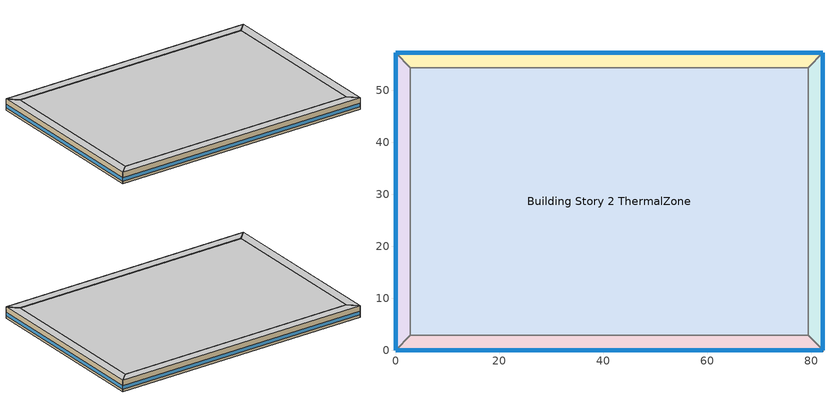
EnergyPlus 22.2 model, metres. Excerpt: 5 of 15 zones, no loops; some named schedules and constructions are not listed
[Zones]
Building Story 2 ThermalZone
 floor adiabatic (Typical Interior Floor): 79.4,2.83 2.83,2.83 2.83,54.37 79.4,54.37 z3.6
 wall adiabatic (Typical Interior Wall): 2.83,2.83 79.4,2.83 79.4,54.37 2.83,54.37 2.83,2.83 z3.6:7.2
 ceiling adiabatic (Typical Interior Ceiling): 79.4,54.37 2.83,54.37 2.83,2.83 79.4,2.83 z7.2
Building Story 2 ThermalZone 1
 floor adiabatic (Typical Interior Ceiling): 82.23,0 0,0 2.83,2.83 79.4,2.83 z3.6
 wall outside (Typical Insulated Steel Framed Exterior Wall R-20.41): 0,0 82.23,0 z3.6:7.2
 wall adiabatic (Typical Interior Wall): 82.23,0 79.4,2.83 2.83,2.83 0,0 z3.6:7.2
 window (U 0.48 SHGC 0.40 Dbl Ref-D Clr 6mm/13mm): 0.03,0 82.21,0 z4.36:5.44
 ceiling adiabatic (Typical Interior Ceiling): 79.4,2.83 2.83,2.83 0,0 82.23,0 z7.2
Building Story 2 ThermalZone 2
 floor adiabatic (Typical Interior Ceiling): 0,0 0,57.2 2.83,54.37 2.83,2.83 z3.6
 wall outside (Typical Insulated Steel Framed Exterior Wall R-20.41): 0,57.2 0,0 z3.6:7.2
 wall adiabatic (Typical Interior Wall): 0,0 2.83,2.83 2.83,54.37 0,57.2 z3.6:7.2
 window (U 0.48 SHGC 0.40 Dbl Ref-D Clr 6mm/13mm): 0,57.17 0,0.03 z4.36:5.44
 ceiling adiabatic (Typical Interior Ceiling): 2.83,2.83 2.83,54.37 0,57.2 0,0 z7.2
Building Story 2 ThermalZone 3
 floor adiabatic (Typical Interior Ceiling): 0,57.2 82.23,57.2 79.4,54.37 2.83,54.37 z3.6
 wall outside (Typical Insulated Steel Framed Exterior Wall R-20.41): 82.23,57.2 0,57.2 z3.6:7.2
 wall adiabatic (Typical Interior Wall): 0,57.2 2.83,54.37 79.4,54.37 82.23,57.2 z3.6:7.2
 window (U 0.48 SHGC 0.40 Dbl Ref-D Clr 6mm/13mm): 82.2,57.2 0.03,57.2 z4.36:5.44
 ceiling adiabatic (Typical Interior Ceiling): 2.83,54.37 79.4,54.37 82.23,57.2 0,57.2 z7.2
Building Story 2 ThermalZone 4
 floor adiabatic (Typical Interior Ceiling): 82.23,57.2 82.23,0 79.4,2.83 79.4,54.37 z3.6
 wall outside (Typical Insulated Steel Framed Exterior Wall R-20.41): 82.23,0 82.23,57.2 z3.6:7.2
 wall adiabatic (Typical Interior Wall): 82.23,57.2 79.4,54.37 79.4,2.83 82.23,0 z3.6:7.2
 window (U 0.48 SHGC 0.40 Dbl Ref-D Clr 6mm/13mm): 82.23,0.03 82.23,57.17 z4.36:5.44
 ceiling adiabatic (Typical Interior Ceiling): 79.4,54.37 79.4,2.83 82.23,0 82.23,57.2 z7.2
[Schedule:Week:Daily]
SchoolSecondary BLDG_LIGHT_CORRIDOR_SCH_2013 Week Rule - Jun26-Jul2: SchoolSecondary BLDG_LIGHT_CORRIDOR_SCH_2013 Wknd Day, SchoolSecondary BLDG_LIGHT_CORRIDOR_SCH_2013 Wkdy Day, SchoolSecondary BLDG_LIGHT_CORRIDOR_SCH_2013 Wkdy Day, SchoolSecondary BLDG_LIGHT_CORRIDOR_SCH_2013 Wkdy Day, SchoolSecondary BLDG_LIGHT_CORRIDOR_SCH_2013 Wkdy Day, SchoolSecondary BLDG_LIGHT_CORRIDOR_SCH_2013 Wkdy Day 1, SchoolSecondary BLDG_LIGHT_CORRIDOR_SCH_2013 Wknd Day 1, SchoolSecondary BLDG_LIGHT_CORRIDOR_SCH_2013 Default, SchoolSecondary BLDG_LIGHT_CORRIDOR_SCH_2013 Summer Design Day, SchoolSecondary BLDG_LIGHT_CORRIDOR_SCH_2013 Winter Design Day, SchoolSecondary BLDG_LIGHT_CORRIDOR_SCH_2013 Default, SchoolSecondary BLDG_LIGHT_CORRIDOR_SCH_2013 Default
SchoolSecondary BLDG_LIGHT_CORRIDOR_SCH_2013 Week Rule - Jul3-Aug27: SchoolSecondary BLDG_LIGHT_CORRIDOR_SCH_2013 Wknd Day 1, SchoolSecondary BLDG_LIGHT_CORRIDOR_SCH_2013 Wkdy Day 1, SchoolSecondary BLDG_LIGHT_CORRIDOR_SCH_2013 Wkdy Day 1, SchoolSecondary BLDG_LIGHT_CORRIDOR_SCH_2013 Wkdy Day 1, SchoolSecondary BLDG_LIGHT_CORRIDOR_SCH_2013 Wkdy Day 1, SchoolSecondary BLDG_LIGHT_CORRIDOR_SCH_2013 Wkdy Day 1, SchoolSecondary BLDG_LIGHT_CORRIDOR_SCH_2013 Wknd Day 1, SchoolSecondary BLDG_LIGHT_CORRIDOR_SCH_2013 Default, SchoolSecondary BLDG_LIGHT_CORRIDOR_SCH_2013 Summer Design Day, SchoolSecondary BLDG_LIGHT_CORRIDOR_SCH_2013 Winter Design Day, SchoolSecondary BLDG_LIGHT_CORRIDOR_SCH_2013 Default, SchoolSecondary BLDG_LIGHT_CORRIDOR_SCH_2013 Default
SchoolSecondary BLDG_LIGHT_CORRIDOR_SCH_2013 Week Rule - Aug28-Sep3: SchoolSecondary BLDG_LIGHT_CORRIDOR_SCH_2013 Wknd Day 1, SchoolSecondary BLDG_LIGHT_CORRIDOR_SCH_2013 Wkdy Day 1, SchoolSecondary BLDG_LIGHT_CORRIDOR_SCH_2013 Wkdy Day 1, SchoolSecondary BLDG_LIGHT_CORRIDOR_SCH_2013 Wkdy Day 1, SchoolSecondary BLDG_LIGHT_CORRIDOR_SCH_2013 Wkdy Day 2, SchoolSecondary BLDG_LIGHT_CORRIDOR_SCH_2013 Wkdy Day 2, SchoolSecondary BLDG_LIGHT_CORRIDOR_SCH_2013 Default, SchoolSecondary BLDG_LIGHT_CORRIDOR_SCH_2013 Default, SchoolSecondary BLDG_LIGHT_CORRIDOR_SCH_2013 Summer Design Day, SchoolSecondary BLDG_LIGHT_CORRIDOR_SCH_2013 Winter Design Day, SchoolSecondary BLDG_LIGHT_CORRIDOR_SCH_2013 Default, SchoolSecondary BLDG_LIGHT_CORRIDOR_SCH_2013 Default
SchoolSecondary BLDG_LIGHT_CORRIDOR_SCH_2013 Week Rule - Sep4-Dec31: SchoolSecondary BLDG_LIGHT_CORRIDOR_SCH_2013 Default, SchoolSecondary BLDG_LIGHT_CORRIDOR_SCH_2013 Wkdy Day 2, SchoolSecondary BLDG_LIGHT_CORRIDOR_SCH_2013 Wkdy Day 2, SchoolSecondary BLDG_LIGHT_CORRIDOR_SCH_2013 Wkdy Day 2, SchoolSecondary BLDG_LIGHT_CORRIDOR_SCH_2013 Wkdy Day 2, SchoolSecondary BLDG_LIGHT_CORRIDOR_SCH_2013 Wkdy Day 2, SchoolSecondary BLDG_LIGHT_CORRIDOR_SCH_2013 Default, SchoolSecondary BLDG_LIGHT_CORRIDOR_SCH_2013 Default, SchoolSecondary BLDG_LIGHT_CORRIDOR_SCH_2013 Summer Design Day, SchoolSecondary BLDG_LIGHT_CORRIDOR_SCH_2013 Winter Design Day, SchoolSecondary BLDG_LIGHT_CORRIDOR_SCH_2013 Default, SchoolSecondary BLDG_LIGHT_CORRIDOR_SCH_2013 Default
SchoolSecondary BLDG_LIGHT_GYM_SCH_2013 Week Rule - Jan1-Jan1: SchoolSecondary BLDG_LIGHT_GYM_SCH_2013 Wknd Day, SchoolSecondary BLDG_LIGHT_GYM_SCH_2013 Wknd Day, SchoolSecondary BLDG_LIGHT_GYM_SCH_2013 Wknd Day, SchoolSecondary BLDG_LIGHT_GYM_SCH_2013 Wknd Day, SchoolSecondary BLDG_LIGHT_GYM_SCH_2013 Wknd Day, SchoolSecondary BLDG_LIGHT_GYM_SCH_2013 Wknd Day, SchoolSecondary BLDG_LIGHT_GYM_SCH_2013 Wknd Day, SchoolSecondary BLDG_LIGHT_GYM_SCH_2013 Default, SchoolSecondary BLDG_LIGHT_GYM_SCH_2013 Summer Design Day, SchoolSecondary BLDG_LIGHT_GYM_SCH_2013 Winter Design Day, SchoolSecondary BLDG_LIGHT_GYM_SCH_2013 Default, SchoolSecondary BLDG_LIGHT_GYM_SCH_2013 Default
SchoolSecondary BLDG_LIGHT_GYM_SCH_2013 Week Rule - Jan2-Jun25: SchoolSecondary BLDG_LIGHT_GYM_SCH_2013 Wknd Day, SchoolSecondary BLDG_LIGHT_GYM_SCH_2013 Wkdy Day, SchoolSecondary BLDG_LIGHT_GYM_SCH_2013 Wkdy Day, SchoolSecondary BLDG_LIGHT_GYM_SCH_2013 Wkdy Day, SchoolSecondary BLDG_LIGHT_GYM_SCH_2013 Wkdy Day, SchoolSecondary BLDG_LIGHT_GYM_SCH_2013 Wkdy Day, SchoolSecondary BLDG_LIGHT_GYM_SCH_2013 Wknd Day, SchoolSecondary BLDG_LIGHT_GYM_SCH_2013 Default, SchoolSecondary BLDG_LIGHT_GYM_SCH_2013 Summer Design Day, SchoolSecondary BLDG_LIGHT_GYM_SCH_2013 Winter Design Day, SchoolSecondary BLDG_LIGHT_GYM_SCH_2013 Default, SchoolSecondary BLDG_LIGHT_GYM_SCH_2013 Default
SchoolSecondary BLDG_LIGHT_GYM_SCH_2013 Week Rule - Jun26-Jul2: SchoolSecondary BLDG_LIGHT_GYM_SCH_2013 Wknd Day, SchoolSecondary BLDG_LIGHT_GYM_SCH_2013 Wkdy Day, SchoolSecondary BLDG_LIGHT_GYM_SCH_2013 Wkdy Day, SchoolSecondary BLDG_LIGHT_GYM_SCH_2013 Wkdy Day, SchoolSecondary BLDG_LIGHT_GYM_SCH_2013 Wkdy Day, SchoolSecondary BLDG_LIGHT_GYM_SCH_2013 Wkdy Day 1, SchoolSecondary BLDG_LIGHT_GYM_SCH_2013 Wknd Day 1, SchoolSecondary BLDG_LIGHT_GYM_SCH_2013 Default, SchoolSecondary BLDG_LIGHT_GYM_SCH_2013 Summer Design Day, SchoolSecondary BLDG_LIGHT_GYM_SCH_2013 Winter Design Day, SchoolSecondary BLDG_LIGHT_GYM_SCH_2013 Default, SchoolSecondary BLDG_LIGHT_GYM_SCH_2013 Default
SchoolSecondary BLDG_LIGHT_GYM_SCH_2013 Week Rule - Jul3-Aug27: SchoolSecondary BLDG_LIGHT_GYM_SCH_2013 Wknd Day 1, SchoolSecondary BLDG_LIGHT_GYM_SCH_2013 Wkdy Day 1, SchoolSecondary BLDG_LIGHT_GYM_SCH_2013 Wkdy Day 1, SchoolSecondary BLDG_LIGHT_GYM_SCH_2013 Wkdy Day 1, SchoolSecondary BLDG_LIGHT_GYM_SCH_2013 Wkdy Day 1, SchoolSecondary BLDG_LIGHT_GYM_SCH_2013 Wkdy Day 1, SchoolSecondary BLDG_LIGHT_GYM_SCH_2013 Wknd Day 1, SchoolSecondary BLDG_LIGHT_GYM_SCH_2013 Default, SchoolSecondary BLDG_LIGHT_GYM_SCH_2013 Summer Design Day, SchoolSecondary BLDG_LIGHT_GYM_SCH_2013 Winter Design Day, SchoolSecondary BLDG_LIGHT_GYM_SCH_2013 Default, SchoolSecondary BLDG_LIGHT_GYM_SCH_2013 Default
SchoolSecondary BLDG_LIGHT_GYM_SCH_2013 Week Rule - Aug28-Sep3: SchoolSecondary BLDG_LIGHT_GYM_SCH_2013 Wknd Day 1, SchoolSecondary BLDG_LIGHT_GYM_SCH_2013 Wkdy Day 1, SchoolSecondary BLDG_LIGHT_GYM_SCH_2013 Wkdy Day 1, SchoolSecondary BLDG_LIGHT_GYM_SCH_2013 Wkdy Day 1, SchoolSecondary BLDG_LIGHT_GYM_SCH_2013 Wkdy Day 2, SchoolSecondary BLDG_LIGHT_GYM_SCH_2013 Wkdy Day 2, SchoolSecondary BLDG_LIGHT_GYM_SCH_2013 Default, SchoolSecondary BLDG_LIGHT_GYM_SCH_2013 Default, SchoolSecondary BLDG_LIGHT_GYM_SCH_2013 Summer Design Day, SchoolSecondary BLDG_LIGHT_GYM_SCH_2013 Winter Design Day, SchoolSecondary BLDG_LIGHT_GYM_SCH_2013 Default, SchoolSecondary BLDG_LIGHT_GYM_SCH_2013 Default
SchoolSecondary BLDG_LIGHT_GYM_SCH_2013 Week Rule - Sep4-Dec31: SchoolSecondary BLDG_LIGHT_GYM_SCH_2013 Default, SchoolSecondary BLDG_LIGHT_GYM_SCH_2013 Wkdy Day 2, SchoolSecondary BLDG_LIGHT_GYM_SCH_2013 Wkdy Day 2, SchoolSecondary BLDG_LIGHT_GYM_SCH_2013 Wkdy Day 2, SchoolSecondary BLDG_LIGHT_GYM_SCH_2013 Wkdy Day 2, SchoolSecondary BLDG_LIGHT_GYM_SCH_2013 Wkdy Day 2, SchoolSecondary BLDG_LIGHT_GYM_SCH_2013 Default, SchoolSecondary BLDG_LIGHT_GYM_SCH_2013 Default, SchoolSecondary BLDG_LIGHT_GYM_SCH_2013 Summer Design Day, SchoolSecondary BLDG_LIGHT_GYM_SCH_2013 Winter Design Day, SchoolSecondary BLDG_LIGHT_GYM_SCH_2013 Default, SchoolSecondary BLDG_LIGHT_GYM_SCH_2013 Default
SchoolSecondary BLDG_LIGHT_LIBRARY_SCH_2013 Week Rule - Jan1-Jan1: SchoolSecondary BLDG_LIGHT_LIBRARY_SCH_2013 Wknd Day, SchoolSecondary BLDG_LIGHT_LIBRARY_SCH_2013 Wknd Day, SchoolSecondary BLDG_LIGHT_LIBRARY_SCH_2013 Wknd Day, SchoolSecondary BLDG_LIGHT_LIBRARY_SCH_2013 Wknd Day, SchoolSecondary BLDG_LIGHT_LIBRARY_SCH_2013 Wknd Day, SchoolSecondary BLDG_LIGHT_LIBRARY_SCH_2013 Wknd Day, SchoolSecondary BLDG_LIGHT_LIBRARY_SCH_2013 Wknd Day, SchoolSecondary BLDG_LIGHT_LIBRARY_SCH_2013 Default, SchoolSecondary BLDG_LIGHT_LIBRARY_SCH_2013 Summer Design Day, SchoolSecondary BLDG_LIGHT_LIBRARY_SCH_2013 Winter Design Day, SchoolSecondary BLDG_LIGHT_LIBRARY_SCH_2013 Default, SchoolSecondary BLDG_LIGHT_LIBRARY_SCH_2013 Default
SchoolSecondary BLDG_LIGHT_LIBRARY_SCH_2013 Week Rule - Jan2-Jun25: SchoolSecondary BLDG_LIGHT_LIBRARY_SCH_2013 Wknd Day, SchoolSecondary BLDG_LIGHT_LIBRARY_SCH_2013 Wkdy Day, SchoolSecondary BLDG_LIGHT_LIBRARY_SCH_2013 Wkdy Day, SchoolSecondary BLDG_LIGHT_LIBRARY_SCH_2013 Wkdy Day, SchoolSecondary BLDG_LIGHT_LIBRARY_SCH_2013 Wkdy Day, SchoolSecondary BLDG_LIGHT_LIBRARY_SCH_2013 Wkdy Day, SchoolSecondary BLDG_LIGHT_LIBRARY_SCH_2013 Wknd Day, SchoolSecondary BLDG_LIGHT_LIBRARY_SCH_2013 Default, SchoolSecondary BLDG_LIGHT_LIBRARY_SCH_2013 Summer Design Day, SchoolSecondary BLDG_LIGHT_LIBRARY_SCH_2013 Winter Design Day, SchoolSecondary BLDG_LIGHT_LIBRARY_SCH_2013 Default, SchoolSecondary BLDG_LIGHT_LIBRARY_SCH_2013 Default
SchoolSecondary BLDG_LIGHT_LIBRARY_SCH_2013 Week Rule - Jun26-Jul2: SchoolSecondary BLDG_LIGHT_LIBRARY_SCH_2013 Wknd Day, SchoolSecondary BLDG_LIGHT_LIBRARY_SCH_2013 Wkdy Day, SchoolSecondary BLDG_LIGHT_LIBRARY_SCH_2013 Wkdy Day, SchoolSecondary BLDG_LIGHT_LIBRARY_SCH_2013 Wkdy Day, SchoolSecondary BLDG_LIGHT_LIBRARY_SCH_2013 Wkdy Day, SchoolSecondary BLDG_LIGHT_LIBRARY_SCH_2013 Wkdy Day 1, SchoolSecondary BLDG_LIGHT_LIBRARY_SCH_2013 Wknd Day 1, SchoolSecondary BLDG_LIGHT_LIBRARY_SCH_2013 Default, SchoolSecondary BLDG_LIGHT_LIBRARY_SCH_2013 Summer Design Day, SchoolSecondary BLDG_LIGHT_LIBRARY_SCH_2013 Winter Design Day, SchoolSecondary BLDG_LIGHT_LIBRARY_SCH_2013 Default, SchoolSecondary BLDG_LIGHT_LIBRARY_SCH_2013 Default
SchoolSecondary BLDG_LIGHT_LIBRARY_SCH_2013 Week Rule - Jul3-Aug27: SchoolSecondary BLDG_LIGHT_LIBRARY_SCH_2013 Wknd Day 1, SchoolSecondary BLDG_LIGHT_LIBRARY_SCH_2013 Wkdy Day 1, SchoolSecondary BLDG_LIGHT_LIBRARY_SCH_2013 Wkdy Day 1, SchoolSecondary BLDG_LIGHT_LIBRARY_SCH_2013 Wkdy Day 1, SchoolSecondary BLDG_LIGHT_LIBRARY_SCH_2013 Wkdy Day 1, SchoolSecondary BLDG_LIGHT_LIBRARY_SCH_2013 Wkdy Day 1, SchoolSecondary BLDG_LIGHT_LIBRARY_SCH_2013 Wknd Day 1, SchoolSecondary BLDG_LIGHT_LIBRARY_SCH_2013 Default, SchoolSecondary BLDG_LIGHT_LIBRARY_SCH_2013 Summer Design Day, SchoolSecondary BLDG_LIGHT_LIBRARY_SCH_2013 Winter Design Day, SchoolSecondary BLDG_LIGHT_LIBRARY_SCH_2013 Default, SchoolSecondary BLDG_LIGHT_LIBRARY_SCH_2013 Default
SchoolSecondary BLDG_LIGHT_LIBRARY_SCH_2013 Week Rule - Aug28-Sep3: SchoolSecondary BLDG_LIGHT_LIBRARY_SCH_2013 Wknd Day 1, SchoolSecondary BLDG_LIGHT_LIBRARY_SCH_2013 Wkdy Day 1, SchoolSecondary BLDG_LIGHT_LIBRARY_SCH_2013 Wkdy Day 1, SchoolSecondary BLDG_LIGHT_LIBRARY_SCH_2013 Wkdy Day 1, SchoolSecondary BLDG_LIGHT_LIBRARY_SCH_2013 Wkdy Day 2, SchoolSecondary BLDG_LIGHT_LIBRARY_SCH_2013 Wkdy Day 2, SchoolSecondary BLDG_LIGHT_LIBRARY_SCH_2013 Default, SchoolSecondary BLDG_LIGHT_LIBRARY_SCH_2013 Default, SchoolSecondary BLDG_LIGHT_LIBRARY_SCH_2013 Summer Design Day, SchoolSecondary BLDG_LIGHT_LIBRARY_SCH_2013 Winter Design Day, SchoolSecondary BLDG_LIGHT_LIBRARY_SCH_2013 Default, SchoolSecondary BLDG_LIGHT_LIBRARY_SCH_2013 Default
SchoolSecondary BLDG_LIGHT_LIBRARY_SCH_2013 Week Rule - Sep4-Dec31: SchoolSecondary BLDG_LIGHT_LIBRARY_SCH_2013 Default, SchoolSecondary BLDG_LIGHT_LIBRARY_SCH_2013 Wkdy Day 2, SchoolSecondary BLDG_LIGHT_LIBRARY_SCH_2013 Wkdy Day 2, SchoolSecondary BLDG_LIGHT_LIBRARY_SCH_2013 Wkdy Day 2, SchoolSecondary BLDG_LIGHT_LIBRARY_SCH_2013 Wkdy Day 2, SchoolSecondary BLDG_LIGHT_LIBRARY_SCH_2013 Wkdy Day 2, SchoolSecondary BLDG_LIGHT_LIBRARY_SCH_2013 Default, SchoolSecondary BLDG_LIGHT_LIBRARY_SCH_2013 Default, SchoolSecondary BLDG_LIGHT_LIBRARY_SCH_2013 Summer Design Day, SchoolSecondary BLDG_LIGHT_LIBRARY_SCH_2013 Winter Design Day, SchoolSecondary BLDG_LIGHT_LIBRARY_SCH_2013 Default, SchoolSecondary BLDG_LIGHT_LIBRARY_SCH_2013 Default
SchoolSecondary BLDG_LIGHT_LOBBYFLR1_SCH_2013 Week Rule - Jan1-Jan1: SchoolSecondary BLDG_LIGHT_LOBBYFLR1_SCH_2013 Wknd Day, SchoolSecondary BLDG_LIGHT_LOBBYFLR1_SCH_2013 Wknd Day, SchoolSecondary BLDG_LIGHT_LOBBYFLR1_SCH_2013 Wknd Day, SchoolSecondary BLDG_LIGHT_LOBBYFLR1_SCH_2013 Wknd Day, SchoolSecondary BLDG_LIGHT_LOBBYFLR1_SCH_2013 Wknd Day, SchoolSecondary BLDG_LIGHT_LOBBYFLR1_SCH_2013 Wknd Day, SchoolSecondary BLDG_LIGHT_LOBBYFLR1_SCH_2013 Wknd Day, SchoolSecondary BLDG_LIGHT_LOBBYFLR1_SCH_2013 Default, SchoolSecondary BLDG_LIGHT_LOBBYFLR1_SCH_2013 Summer Design Day, SchoolSecondary BLDG_LIGHT_LOBBYFLR1_SCH_2013 Winter Design Day, SchoolSecondary BLDG_LIGHT_LOBBYFLR1_SCH_2013 Default, SchoolSecondary BLDG_LIGHT_LOBBYFLR1_SCH_2013 Default
SchoolSecondary BLDG_LIGHT_LOBBYFLR1_SCH_2013 Week Rule - Jan2-Jun25: SchoolSecondary BLDG_LIGHT_LOBBYFLR1_SCH_2013 Wknd Day, SchoolSecondary BLDG_LIGHT_LOBBYFLR1_SCH_2013 Wkdy Day, SchoolSecondary BLDG_LIGHT_LOBBYFLR1_SCH_2013 Wkdy Day, SchoolSecondary BLDG_LIGHT_LOBBYFLR1_SCH_2013 Wkdy Day, SchoolSecondary BLDG_LIGHT_LOBBYFLR1_SCH_2013 Wkdy Day, SchoolSecondary BLDG_LIGHT_LOBBYFLR1_SCH_2013 Wkdy Day, SchoolSecondary BLDG_LIGHT_LOBBYFLR1_SCH_2013 Wknd Day, SchoolSecondary BLDG_LIGHT_LOBBYFLR1_SCH_2013 Default, SchoolSecondary BLDG_LIGHT_LOBBYFLR1_SCH_2013 Summer Design Day, SchoolSecondary BLDG_LIGHT_LOBBYFLR1_SCH_2013 Winter Design Day, SchoolSecondary BLDG_LIGHT_LOBBYFLR1_SCH_2013 Default, SchoolSecondary BLDG_LIGHT_LOBBYFLR1_SCH_2013 Default
SchoolSecondary BLDG_LIGHT_LOBBYFLR1_SCH_2013 Week Rule - Jun26-Jul2: SchoolSecondary BLDG_LIGHT_LOBBYFLR1_SCH_2013 Wknd Day, SchoolSecondary BLDG_LIGHT_LOBBYFLR1_SCH_2013 Wkdy Day, SchoolSecondary BLDG_LIGHT_LOBBYFLR1_SCH_2013 Wkdy Day, SchoolSecondary BLDG_LIGHT_LOBBYFLR1_SCH_2013 Wkdy Day, SchoolSecondary BLDG_LIGHT_LOBBYFLR1_SCH_2013 Wkdy Day, SchoolSecondary BLDG_LIGHT_LOBBYFLR1_SCH_2013 Wkdy Day 1, SchoolSecondary BLDG_LIGHT_LOBBYFLR1_SCH_2013 Wknd Day 1, SchoolSecondary BLDG_LIGHT_LOBBYFLR1_SCH_2013 Default, SchoolSecondary BLDG_LIGHT_LOBBYFLR1_SCH_2013 Summer Design Day, SchoolSecondary BLDG_LIGHT_LOBBYFLR1_SCH_2013 Winter Design Day, SchoolSecondary BLDG_LIGHT_LOBBYFLR1_SCH_2013 Default, SchoolSecondary BLDG_LIGHT_LOBBYFLR1_SCH_2013 Default
SchoolSecondary BLDG_LIGHT_LOBBYFLR1_SCH_2013 Week Rule - Jul3-Aug27: SchoolSecondary BLDG_LIGHT_LOBBYFLR1_SCH_2013 Wknd Day 1, SchoolSecondary BLDG_LIGHT_LOBBYFLR1_SCH_2013 Wkdy Day 1, SchoolSecondary BLDG_LIGHT_LOBBYFLR1_SCH_2013 Wkdy Day 1, SchoolSecondary BLDG_LIGHT_LOBBYFLR1_SCH_2013 Wkdy Day 1, SchoolSecondary BLDG_LIGHT_LOBBYFLR1_SCH_2013 Wkdy Day 1, SchoolSecondary BLDG_LIGHT_LOBBYFLR1_SCH_2013 Wkdy Day 1, SchoolSecondary BLDG_LIGHT_LOBBYFLR1_SCH_2013 Wknd Day 1, SchoolSecondary BLDG_LIGHT_LOBBYFLR1_SCH_2013 Default, SchoolSecondary BLDG_LIGHT_LOBBYFLR1_SCH_2013 Summer Design Day, SchoolSecondary BLDG_LIGHT_LOBBYFLR1_SCH_2013 Winter Design Day, SchoolSecondary BLDG_LIGHT_LOBBYFLR1_SCH_2013 Default, SchoolSecondary BLDG_LIGHT_LOBBYFLR1_SCH_2013 Default
SchoolSecondary BLDG_LIGHT_LOBBYFLR1_SCH_2013 Week Rule - Aug28-Sep3: SchoolSecondary BLDG_LIGHT_LOBBYFLR1_SCH_2013 Wknd Day 1, SchoolSecondary BLDG_LIGHT_LOBBYFLR1_SCH_2013 Wkdy Day 1, SchoolSecondary BLDG_LIGHT_LOBBYFLR1_SCH_2013 Wkdy Day 1, SchoolSecondary BLDG_LIGHT_LOBBYFLR1_SCH_2013 Wkdy Day 1, SchoolSecondary BLDG_LIGHT_LOBBYFLR1_SCH_2013 Wkdy Day 2, SchoolSecondary BLDG_LIGHT_LOBBYFLR1_SCH_2013 Wkdy Day 2, SchoolSecondary BLDG_LIGHT_LOBBYFLR1_SCH_2013 Default, SchoolSecondary BLDG_LIGHT_LOBBYFLR1_SCH_2013 Default, SchoolSecondary BLDG_LIGHT_LOBBYFLR1_SCH_2013 Summer Design Day, SchoolSecondary BLDG_LIGHT_LOBBYFLR1_SCH_2013 Winter Design Day, SchoolSecondary BLDG_LIGHT_LOBBYFLR1_SCH_2013 Default, SchoolSecondary BLDG_LIGHT_LOBBYFLR1_SCH_2013 Default
SchoolSecondary BLDG_LIGHT_LOBBYFLR1_SCH_2013 Week Rule - Sep4-Dec31: SchoolSecondary BLDG_LIGHT_LOBBYFLR1_SCH_2013 Default, SchoolSecondary BLDG_LIGHT_LOBBYFLR1_SCH_2013 Wkdy Day 2, SchoolSecondary BLDG_LIGHT_LOBBYFLR1_SCH_2013 Wkdy Day 2, SchoolSecondary BLDG_LIGHT_LOBBYFLR1_SCH_2013 Wkdy Day 2, SchoolSecondary BLDG_LIGHT_LOBBYFLR1_SCH_2013 Wkdy Day 2, SchoolSecondary BLDG_LIGHT_LOBBYFLR1_SCH_2013 Wkdy Day 2, SchoolSecondary BLDG_LIGHT_LOBBYFLR1_SCH_2013 Default, SchoolSecondary BLDG_LIGHT_LOBBYFLR1_SCH_2013 Default, SchoolSecondary BLDG_LIGHT_LOBBYFLR1_SCH_2013 Summer Design Day, SchoolSecondary BLDG_LIGHT_LOBBYFLR1_SCH_2013 Winter Design Day, SchoolSecondary BLDG_LIGHT_LOBBYFLR1_SCH_2013 Default, SchoolSecondary BLDG_LIGHT_LOBBYFLR1_SCH_2013 Default
SchoolSecondary BLDG_LIGHT_MECHANICAL_SCH_2013 Week Rule - Jan1-Jan1: SchoolSecondary BLDG_LIGHT_MECHANICAL_SCH_2013 Wknd Day, SchoolSecondary BLDG_LIGHT_MECHANICAL_SCH_2013 Wknd Day, SchoolSecondary BLDG_LIGHT_MECHANICAL_SCH_2013 Wknd Day, SchoolSecondary BLDG_LIGHT_MECHANICAL_SCH_2013 Wknd Day, SchoolSecondary BLDG_LIGHT_MECHANICAL_SCH_2013 Wknd Day, SchoolSecondary BLDG_LIGHT_MECHANICAL_SCH_2013 Wknd Day, SchoolSecondary BLDG_LIGHT_MECHANICAL_SCH_2013 Wknd Day, SchoolSecondary BLDG_LIGHT_MECHANICAL_SCH_2013 Default, SchoolSecondary BLDG_LIGHT_MECHANICAL_SCH_2013 Summer Design Day, SchoolSecondary BLDG_LIGHT_MECHANICAL_SCH_2013 Winter Design Day, SchoolSecondary BLDG_LIGHT_MECHANICAL_SCH_2013 Default, SchoolSecondary BLDG_LIGHT_MECHANICAL_SCH_2013 Default
SchoolSecondary BLDG_LIGHT_MECHANICAL_SCH_2013 Week Rule - Jan2-Jun25: SchoolSecondary BLDG_LIGHT_MECHANICAL_SCH_2013 Wknd Day, SchoolSecondary BLDG_LIGHT_MECHANICAL_SCH_2013 Wkdy Day, SchoolSecondary BLDG_LIGHT_MECHANICAL_SCH_2013 Wkdy Day, SchoolSecondary BLDG_LIGHT_MECHANICAL_SCH_2013 Wkdy Day, SchoolSecondary BLDG_LIGHT_MECHANICAL_SCH_2013 Wkdy Day, SchoolSecondary BLDG_LIGHT_MECHANICAL_SCH_2013 Wkdy Day, SchoolSecondary BLDG_LIGHT_MECHANICAL_SCH_2013 Wknd Day, SchoolSecondary BLDG_LIGHT_MECHANICAL_SCH_2013 Default, SchoolSecondary BLDG_LIGHT_MECHANICAL_SCH_2013 Summer Design Day, SchoolSecondary BLDG_LIGHT_MECHANICAL_SCH_2013 Winter Design Day, SchoolSecondary BLDG_LIGHT_MECHANICAL_SCH_2013 Default, SchoolSecondary BLDG_LIGHT_MECHANICAL_SCH_2013 Default
SchoolSecondary BLDG_LIGHT_MECHANICAL_SCH_2013 Week Rule - Jun26-Jul2: SchoolSecondary BLDG_LIGHT_MECHANICAL_SCH_2013 Wknd Day, SchoolSecondary BLDG_LIGHT_MECHANICAL_SCH_2013 Wkdy Day, SchoolSecondary BLDG_LIGHT_MECHANICAL_SCH_2013 Wkdy Day, SchoolSecondary BLDG_LIGHT_MECHANICAL_SCH_2013 Wkdy Day, SchoolSecondary BLDG_LIGHT_MECHANICAL_SCH_2013 Wkdy Day, SchoolSecondary BLDG_LIGHT_MECHANICAL_SCH_2013 Wkdy Day 1, SchoolSecondary BLDG_LIGHT_MECHANICAL_SCH_2013 Wknd Day 1, SchoolSecondary BLDG_LIGHT_MECHANICAL_SCH_2013 Default, SchoolSecondary BLDG_LIGHT_MECHANICAL_SCH_2013 Summer Design Day, SchoolSecondary BLDG_LIGHT_MECHANICAL_SCH_2013 Winter Design Day, SchoolSecondary BLDG_LIGHT_MECHANICAL_SCH_2013 Default, SchoolSecondary BLDG_LIGHT_MECHANICAL_SCH_2013 Default
SchoolSecondary BLDG_LIGHT_MECHANICAL_SCH_2013 Week Rule - Jul3-Aug27: SchoolSecondary BLDG_LIGHT_MECHANICAL_SCH_2013 Wknd Day 1, SchoolSecondary BLDG_LIGHT_MECHANICAL_SCH_2013 Wkdy Day 1, SchoolSecondary BLDG_LIGHT_MECHANICAL_SCH_2013 Wkdy Day 1, SchoolSecondary BLDG_LIGHT_MECHANICAL_SCH_2013 Wkdy Day 1, SchoolSecondary BLDG_LIGHT_MECHANICAL_SCH_2013 Wkdy Day 1, SchoolSecondary BLDG_LIGHT_MECHANICAL_SCH_2013 Wkdy Day 1, SchoolSecondary BLDG_LIGHT_MECHANICAL_SCH_2013 Wknd Day 1, SchoolSecondary BLDG_LIGHT_MECHANICAL_SCH_2013 Default, SchoolSecondary BLDG_LIGHT_MECHANICAL_SCH_2013 Summer Design Day, SchoolSecondary BLDG_LIGHT_MECHANICAL_SCH_2013 Winter Design Day, SchoolSecondary BLDG_LIGHT_MECHANICAL_SCH_2013 Default, SchoolSecondary BLDG_LIGHT_MECHANICAL_SCH_2013 Default
SchoolSecondary BLDG_LIGHT_MECHANICAL_SCH_2013 Week Rule - Aug28-Sep3: SchoolSecondary BLDG_LIGHT_MECHANICAL_SCH_2013 Wknd Day 1, SchoolSecondary BLDG_LIGHT_MECHANICAL_SCH_2013 Wkdy Day 1, SchoolSecondary BLDG_LIGHT_MECHANICAL_SCH_2013 Wkdy Day 1, SchoolSecondary BLDG_LIGHT_MECHANICAL_SCH_2013 Wkdy Day 1, SchoolSecondary BLDG_LIGHT_MECHANICAL_SCH_2013 Wkdy Day 2, SchoolSecondary BLDG_LIGHT_MECHANICAL_SCH_2013 Wkdy Day 2, SchoolSecondary BLDG_LIGHT_MECHANICAL_SCH_2013 Default, SchoolSecondary BLDG_LIGHT_MECHANICAL_SCH_2013 Default, SchoolSecondary BLDG_LIGHT_MECHANICAL_SCH_2013 Summer Design Day, SchoolSecondary BLDG_LIGHT_MECHANICAL_SCH_2013 Winter Design Day, SchoolSecondary BLDG_LIGHT_MECHANICAL_SCH_2013 Default, SchoolSecondary BLDG_LIGHT_MECHANICAL_SCH_2013 Default
SchoolSecondary BLDG_LIGHT_MECHANICAL_SCH_2013 Week Rule - Sep4-Dec31: SchoolSecondary BLDG_LIGHT_MECHANICAL_SCH_2013 Default, SchoolSecondary BLDG_LIGHT_MECHANICAL_SCH_2013 Wkdy Day 2, SchoolSecondary BLDG_LIGHT_MECHANICAL_SCH_2013 Wkdy Day 2, SchoolSecondary BLDG_LIGHT_MECHANICAL_SCH_2013 Wkdy Day 2, SchoolSecondary BLDG_LIGHT_MECHANICAL_SCH_2013 Wkdy Day 2, SchoolSecondary BLDG_LIGHT_MECHANICAL_SCH_2013 Wkdy Day 2, SchoolSecondary BLDG_LIGHT_MECHANICAL_SCH_2013 Default, SchoolSecondary BLDG_LIGHT_MECHANICAL_SCH_2013 Default, SchoolSecondary BLDG_LIGHT_MECHANICAL_SCH_2013 Summer Design Day, SchoolSecondary BLDG_LIGHT_MECHANICAL_SCH_2013 Winter Design Day, SchoolSecondary BLDG_LIGHT_MECHANICAL_SCH_2013 Default, SchoolSecondary BLDG_LIGHT_MECHANICAL_SCH_2013 Default
SchoolSecondary BLDG_LIGHT_OFFICE_SCH_2013 Week Rule - Jan1-Jan1: SchoolSecondary BLDG_LIGHT_OFFICE_SCH_2013 Wknd Day, SchoolSecondary BLDG_LIGHT_OFFICE_SCH_2013 Wknd Day, SchoolSecondary BLDG_LIGHT_OFFICE_SCH_2013 Wknd Day, SchoolSecondary BLDG_LIGHT_OFFICE_SCH_2013 Wknd Day, SchoolSecondary BLDG_LIGHT_OFFICE_SCH_2013 Wknd Day, SchoolSecondary BLDG_LIGHT_OFFICE_SCH_2013 Wknd Day, SchoolSecondary BLDG_LIGHT_OFFICE_SCH_2013 Wknd Day, SchoolSecondary BLDG_LIGHT_OFFICE_SCH_2013 Default, SchoolSecondary BLDG_LIGHT_OFFICE_SCH_2013 Summer Design Day, SchoolSecondary BLDG_LIGHT_OFFICE_SCH_2013 Winter Design Day, SchoolSecondary BLDG_LIGHT_OFFICE_SCH_2013 Default, SchoolSecondary BLDG_LIGHT_OFFICE_SCH_2013 Default
SchoolSecondary BLDG_LIGHT_OFFICE_SCH_2013 Week Rule - Jan2-Jun25: SchoolSecondary BLDG_LIGHT_OFFICE_SCH_2013 Wknd Day, SchoolSecondary BLDG_LIGHT_OFFICE_SCH_2013 Wkdy Day, SchoolSecondary BLDG_LIGHT_OFFICE_SCH_2013 Wkdy Day, SchoolSecondary BLDG_LIGHT_OFFICE_SCH_2013 Wkdy Day, SchoolSecondary BLDG_LIGHT_OFFICE_SCH_2013 Wkdy Day, SchoolSecondary BLDG_LIGHT_OFFICE_SCH_2013 Wkdy Day, SchoolSecondary BLDG_LIGHT_OFFICE_SCH_2013 Wknd Day, SchoolSecondary BLDG_LIGHT_OFFICE_SCH_2013 Default, SchoolSecondary BLDG_LIGHT_OFFICE_SCH_2013 Summer Design Day, SchoolSecondary BLDG_LIGHT_OFFICE_SCH_2013 Winter Design Day, SchoolSecondary BLDG_LIGHT_OFFICE_SCH_2013 Default, SchoolSecondary BLDG_LIGHT_OFFICE_SCH_2013 Default
SchoolSecondary BLDG_LIGHT_OFFICE_SCH_2013 Week Rule - Jun26-Jul2: SchoolSecondary BLDG_LIGHT_OFFICE_SCH_2013 Wknd Day, SchoolSecondary BLDG_LIGHT_OFFICE_SCH_2013 Wkdy Day, SchoolSecondary BLDG_LIGHT_OFFICE_SCH_2013 Wkdy Day, SchoolSecondary BLDG_LIGHT_OFFICE_SCH_2013 Wkdy Day, SchoolSecondary BLDG_LIGHT_OFFICE_SCH_2013 Wkdy Day, SchoolSecondary BLDG_LIGHT_OFFICE_SCH_2013 Wkdy Day 1, SchoolSecondary BLDG_LIGHT_OFFICE_SCH_2013 Wknd Day 1, SchoolSecondary BLDG_LIGHT_OFFICE_SCH_2013 Default, SchoolSecondary BLDG_LIGHT_OFFICE_SCH_2013 Summer Design Day, SchoolSecondary BLDG_LIGHT_OFFICE_SCH_2013 Winter Design Day, SchoolSecondary BLDG_LIGHT_OFFICE_SCH_2013 Default, SchoolSecondary BLDG_LIGHT_OFFICE_SCH_2013 Default
SchoolSecondary BLDG_LIGHT_OFFICE_SCH_2013 Week Rule - Jul3-Aug27: SchoolSecondary BLDG_LIGHT_OFFICE_SCH_2013 Wknd Day 1, SchoolSecondary BLDG_LIGHT_OFFICE_SCH_2013 Wkdy Day 1, SchoolSecondary BLDG_LIGHT_OFFICE_SCH_2013 Wkdy Day 1, SchoolSecondary BLDG_LIGHT_OFFICE_SCH_2013 Wkdy Day 1, SchoolSecondary BLDG_LIGHT_OFFICE_SCH_2013 Wkdy Day 1, SchoolSecondary BLDG_LIGHT_OFFICE_SCH_2013 Wkdy Day 1, SchoolSecondary BLDG_LIGHT_OFFICE_SCH_2013 Wknd Day 1, SchoolSecondary BLDG_LIGHT_OFFICE_SCH_2013 Default, SchoolSecondary BLDG_LIGHT_OFFICE_SCH_2013 Summer Design Day, SchoolSecondary BLDG_LIGHT_OFFICE_SCH_2013 Winter Design Day, SchoolSecondary BLDG_LIGHT_OFFICE_SCH_2013 Default, SchoolSecondary BLDG_LIGHT_OFFICE_SCH_2013 Default
SchoolSecondary BLDG_LIGHT_OFFICE_SCH_2013 Week Rule - Aug28-Sep3: SchoolSecondary BLDG_LIGHT_OFFICE_SCH_2013 Wknd Day 1, SchoolSecondary BLDG_LIGHT_OFFICE_SCH_2013 Wkdy Day 1, SchoolSecondary BLDG_LIGHT_OFFICE_SCH_2013 Wkdy Day 1, SchoolSecondary BLDG_LIGHT_OFFICE_SCH_2013 Wkdy Day 1, SchoolSecondary BLDG_LIGHT_OFFICE_SCH_2013 Wkdy Day 2, SchoolSecondary BLDG_LIGHT_OFFICE_SCH_2013 Wkdy Day 2, SchoolSecondary BLDG_LIGHT_OFFICE_SCH_2013 Default, SchoolSecondary BLDG_LIGHT_OFFICE_SCH_2013 Default, SchoolSecondary BLDG_LIGHT_OFFICE_SCH_2013 Summer Design Day, SchoolSecondary BLDG_LIGHT_OFFICE_SCH_2013 Winter Design Day, SchoolSecondary BLDG_LIGHT_OFFICE_SCH_2013 Default, SchoolSecondary BLDG_LIGHT_OFFICE_SCH_2013 Default
SchoolSecondary BLDG_LIGHT_OFFICE_SCH_2013 Week Rule - Sep4-Dec31: SchoolSecondary BLDG_LIGHT_OFFICE_SCH_2013 Default, SchoolSecondary BLDG_LIGHT_OFFICE_SCH_2013 Wkdy Day 2, SchoolSecondary BLDG_LIGHT_OFFICE_SCH_2013 Wkdy Day 2, SchoolSecondary BLDG_LIGHT_OFFICE_SCH_2013 Wkdy Day 2, SchoolSecondary BLDG_LIGHT_OFFICE_SCH_2013 Wkdy Day 2, SchoolSecondary BLDG_LIGHT_OFFICE_SCH_2013 Wkdy Day 2, SchoolSecondary BLDG_LIGHT_OFFICE_SCH_2013 Default, SchoolSecondary BLDG_LIGHT_OFFICE_SCH_2013 Default, SchoolSecondary BLDG_LIGHT_OFFICE_SCH_2013 Summer Design Day, SchoolSecondary BLDG_LIGHT_OFFICE_SCH_2013 Winter Design Day, SchoolSecondary BLDG_LIGHT_OFFICE_SCH_2013 Default, SchoolSecondary BLDG_LIGHT_OFFICE_SCH_2013 Default
SchoolSecondary BLDG_LIGHT_BATH_SCH_2013 Week Rule - Jan1-Jan1: SchoolSecondary BLDG_LIGHT_BATH_SCH_2013 Wknd Day, SchoolSecondary BLDG_LIGHT_BATH_SCH_2013 Wknd Day, SchoolSecondary BLDG_LIGHT_BATH_SCH_2013 Wknd Day, SchoolSecondary BLDG_LIGHT_BATH_SCH_2013 Wknd Day, SchoolSecondary BLDG_LIGHT_BATH_SCH_2013 Wknd Day, SchoolSecondary BLDG_LIGHT_BATH_SCH_2013 Wknd Day, SchoolSecondary BLDG_LIGHT_BATH_SCH_2013 Wknd Day, SchoolSecondary BLDG_LIGHT_BATH_SCH_2013 Default, SchoolSecondary BLDG_LIGHT_BATH_SCH_2013 Summer Design Day, SchoolSecondary BLDG_LIGHT_BATH_SCH_2013 Winter Design Day, SchoolSecondary BLDG_LIGHT_BATH_SCH_2013 Default, SchoolSecondary BLDG_LIGHT_BATH_SCH_2013 Default
SchoolSecondary BLDG_LIGHT_BATH_SCH_2013 Week Rule - Jan2-Jun25: SchoolSecondary BLDG_LIGHT_BATH_SCH_2013 Wknd Day, SchoolSecondary BLDG_LIGHT_BATH_SCH_2013 Wkdy Day, SchoolSecondary BLDG_LIGHT_BATH_SCH_2013 Wkdy Day, SchoolSecondary BLDG_LIGHT_BATH_SCH_2013 Wkdy Day, SchoolSecondary BLDG_LIGHT_BATH_SCH_2013 Wkdy Day, SchoolSecondary BLDG_LIGHT_BATH_SCH_2013 Wkdy Day, SchoolSecondary BLDG_LIGHT_BATH_SCH_2013 Wknd Day, SchoolSecondary BLDG_LIGHT_BATH_SCH_2013 Default, SchoolSecondary BLDG_LIGHT_BATH_SCH_2013 Summer Design Day, SchoolSecondary BLDG_LIGHT_BATH_SCH_2013 Winter Design Day, SchoolSecondary BLDG_LIGHT_BATH_SCH_2013 Default, SchoolSecondary BLDG_LIGHT_BATH_SCH_2013 Default
SchoolSecondary BLDG_LIGHT_BATH_SCH_2013 Week Rule - Jun26-Jul2: SchoolSecondary BLDG_LIGHT_BATH_SCH_2013 Wknd Day, SchoolSecondary BLDG_LIGHT_BATH_SCH_2013 Wkdy Day, SchoolSecondary BLDG_LIGHT_BATH_SCH_2013 Wkdy Day, SchoolSecondary BLDG_LIGHT_BATH_SCH_2013 Wkdy Day, SchoolSecondary BLDG_LIGHT_BATH_SCH_2013 Wkdy Day, SchoolSecondary BLDG_LIGHT_BATH_SCH_2013 Wkdy Day 1, SchoolSecondary BLDG_LIGHT_BATH_SCH_2013 Wknd Day 1, SchoolSecondary BLDG_LIGHT_BATH_SCH_2013 Default, SchoolSecondary BLDG_LIGHT_BATH_SCH_2013 Summer Design Day, SchoolSecondary BLDG_LIGHT_BATH_SCH_2013 Winter Design Day, SchoolSecondary BLDG_LIGHT_BATH_SCH_2013 Default, SchoolSecondary BLDG_LIGHT_BATH_SCH_2013 Default
SchoolSecondary BLDG_LIGHT_BATH_SCH_2013 Week Rule - Jul3-Aug27: SchoolSecondary BLDG_LIGHT_BATH_SCH_2013 Wknd Day 1, SchoolSecondary BLDG_LIGHT_BATH_SCH_2013 Wkdy Day 1, SchoolSecondary BLDG_LIGHT_BATH_SCH_2013 Wkdy Day 1, SchoolSecondary BLDG_LIGHT_BATH_SCH_2013 Wkdy Day 1, SchoolSecondary BLDG_LIGHT_BATH_SCH_2013 Wkdy Day 1, SchoolSecondary BLDG_LIGHT_BATH_SCH_2013 Wkdy Day 1, SchoolSecondary BLDG_LIGHT_BATH_SCH_2013 Wknd Day 1, SchoolSecondary BLDG_LIGHT_BATH_SCH_2013 Default, SchoolSecondary BLDG_LIGHT_BATH_SCH_2013 Summer Design Day, SchoolSecondary BLDG_LIGHT_BATH_SCH_2013 Winter Design Day, SchoolSecondary BLDG_LIGHT_BATH_SCH_2013 Default, SchoolSecondary BLDG_LIGHT_BATH_SCH_2013 Default
SchoolSecondary BLDG_LIGHT_BATH_SCH_2013 Week Rule - Aug28-Sep3: SchoolSecondary BLDG_LIGHT_BATH_SCH_2013 Wknd Day 1, SchoolSecondary BLDG_LIGHT_BATH_SCH_2013 Wkdy Day 1, SchoolSecondary BLDG_LIGHT_BATH_SCH_2013 Wkdy Day 1, SchoolSecondary BLDG_LIGHT_BATH_SCH_2013 Wkdy Day 1, SchoolSecondary BLDG_LIGHT_BATH_SCH_2013 Wkdy Day 2, SchoolSecondary BLDG_LIGHT_BATH_SCH_2013 Wkdy Day 2, SchoolSecondary BLDG_LIGHT_BATH_SCH_2013 Default, SchoolSecondary BLDG_LIGHT_BATH_SCH_2013 Default, SchoolSecondary BLDG_LIGHT_BATH_SCH_2013 Summer Design Day, SchoolSecondary BLDG_LIGHT_BATH_SCH_2013 Winter Design Day, SchoolSecondary BLDG_LIGHT_BATH_SCH_2013 Default, SchoolSecondary BLDG_LIGHT_BATH_SCH_2013 Default
SchoolSecondary BLDG_LIGHT_BATH_SCH_2013 Week Rule - Sep4-Dec31: SchoolSecondary BLDG_LIGHT_BATH_SCH_2013 Default, SchoolSecondary BLDG_LIGHT_BATH_SCH_2013 Wkdy Day 2, SchoolSecondary BLDG_LIGHT_BATH_SCH_2013 Wkdy Day 2, SchoolSecondary BLDG_LIGHT_BATH_SCH_2013 Wkdy Day 2, SchoolSecondary BLDG_LIGHT_BATH_SCH_2013 Wkdy Day 2, SchoolSecondary BLDG_LIGHT_BATH_SCH_2013 Wkdy Day 2, SchoolSecondary BLDG_LIGHT_BATH_SCH_2013 Default, SchoolSecondary BLDG_LIGHT_BATH_SCH_2013 Default, SchoolSecondary BLDG_LIGHT_BATH_SCH_2013 Summer Design Day, SchoolSecondary BLDG_LIGHT_BATH_SCH_2013 Winter Design Day, SchoolSecondary BLDG_LIGHT_BATH_SCH_2013 Default, SchoolSecondary BLDG_LIGHT_BATH_SCH_2013 Default
SchoolSecondary BLDG_OCC_SCH_Auditorium Week Rule - Jan1-Jan1: SchoolSecondary BLDG_OCC_SCH_Auditorium Wknd Day, SchoolSecondary BLDG_OCC_SCH_Auditorium Wknd Day, SchoolSecondary BLDG_OCC_SCH_Auditorium Wknd Day, SchoolSecondary BLDG_OCC_SCH_Auditorium Wknd Day, SchoolSecondary BLDG_OCC_SCH_Auditorium Wknd Day, SchoolSecondary BLDG_OCC_SCH_Auditorium Wknd Day, SchoolSecondary BLDG_OCC_SCH_Auditorium Wknd Day, SchoolSecondary BLDG_OCC_SCH_Auditorium Default, SchoolSecondary BLDG_OCC_SCH_Auditorium Summer Design Day, SchoolSecondary BLDG_OCC_SCH_Auditorium Winter Design Day, SchoolSecondary BLDG_OCC_SCH_Auditorium Default, SchoolSecondary BLDG_OCC_SCH_Auditorium Default
SchoolSecondary BLDG_OCC_SCH_Auditorium Week Rule - Jan2-Jun25: SchoolSecondary BLDG_OCC_SCH_Auditorium Wknd Day, SchoolSecondary BLDG_OCC_SCH_Auditorium Wkdy|SmrDsn Day, SchoolSecondary BLDG_OCC_SCH_Auditorium Wkdy|SmrDsn Day, SchoolSecondary BLDG_OCC_SCH_Auditorium Wkdy|SmrDsn Day, SchoolSecondary BLDG_OCC_SCH_Auditorium Wkdy|SmrDsn Day, SchoolSecondary BLDG_OCC_SCH_Auditorium Wkdy|SmrDsn Day, SchoolSecondary BLDG_OCC_SCH_Auditorium Wknd Day, SchoolSecondary BLDG_OCC_SCH_Auditorium Default, SchoolSecondary BLDG_OCC_SCH_Auditorium Summer Design Day, SchoolSecondary BLDG_OCC_SCH_Auditorium Winter Design Day, SchoolSecondary BLDG_OCC_SCH_Auditorium Default, SchoolSecondary BLDG_OCC_SCH_Auditorium Default
SchoolSecondary BLDG_OCC_SCH_Auditorium Week Rule - Jun26-Jul2: SchoolSecondary BLDG_OCC_SCH_Auditorium Wknd Day, SchoolSecondary BLDG_OCC_SCH_Auditorium Wkdy|SmrDsn Day, SchoolSecondary BLDG_OCC_SCH_Auditorium Wkdy|SmrDsn Day, SchoolSecondary BLDG_OCC_SCH_Auditorium Wkdy|SmrDsn Day, SchoolSecondary BLDG_OCC_SCH_Auditorium Wkdy|SmrDsn Day, SchoolSecondary BLDG_OCC_SCH_Auditorium Wkdy|SmrDsn Day 1, SchoolSecondary BLDG_OCC_SCH_Auditorium Wknd Day 1, SchoolSecondary BLDG_OCC_SCH_Auditorium Default, SchoolSecondary BLDG_OCC_SCH_Auditorium Summer Design Day, SchoolSecondary BLDG_OCC_SCH_Auditorium Winter Design Day, SchoolSecondary BLDG_OCC_SCH_Auditorium Default, SchoolSecondary BLDG_OCC_SCH_Auditorium Default
SchoolSecondary BLDG_OCC_SCH_Auditorium Week Rule - Jul3-Aug27: SchoolSecondary BLDG_OCC_SCH_Auditorium Wknd Day 1, SchoolSecondary BLDG_OCC_SCH_Auditorium Wkdy|SmrDsn Day 1, SchoolSecondary BLDG_OCC_SCH_Auditorium Wkdy|SmrDsn Day 1, SchoolSecondary BLDG_OCC_SCH_Auditorium Wkdy|SmrDsn Day 1, SchoolSecondary BLDG_OCC_SCH_Auditorium Wkdy|SmrDsn Day 1, SchoolSecondary BLDG_OCC_SCH_Auditorium Wkdy|SmrDsn Day 1, SchoolSecondary BLDG_OCC_SCH_Auditorium Wknd Day 1, SchoolSecondary BLDG_OCC_SCH_Auditorium Default, SchoolSecondary BLDG_OCC_SCH_Auditorium Summer Design Day, SchoolSecondary BLDG_OCC_SCH_Auditorium Winter Design Day, SchoolSecondary BLDG_OCC_SCH_Auditorium Default, SchoolSecondary BLDG_OCC_SCH_Auditorium Default
SchoolSecondary BLDG_OCC_SCH_Auditorium Week Rule - Aug28-Sep3: SchoolSecondary BLDG_OCC_SCH_Auditorium Wknd Day 1, SchoolSecondary BLDG_OCC_SCH_Auditorium Wkdy|SmrDsn Day 1, SchoolSecondary BLDG_OCC_SCH_Auditorium Wkdy|SmrDsn Day 1, SchoolSecondary BLDG_OCC_SCH_Auditorium Wkdy|SmrDsn Day 1, SchoolSecondary BLDG_OCC_SCH_Auditorium Wkdy|SmrDsn Day 2, SchoolSecondary BLDG_OCC_SCH_Auditorium Wkdy|SmrDsn Day 2, SchoolSecondary BLDG_OCC_SCH_Auditorium Default, SchoolSecondary BLDG_OCC_SCH_Auditorium Default, SchoolSecondary BLDG_OCC_SCH_Auditorium Summer Design Day, SchoolSecondary BLDG_OCC_SCH_Auditorium Winter Design Day, SchoolSecondary BLDG_OCC_SCH_Auditorium Default, SchoolSecondary BLDG_OCC_SCH_Auditorium Default
SchoolSecondary BLDG_OCC_SCH_Auditorium Week Rule - Sep4-Dec31: SchoolSecondary BLDG_OCC_SCH_Auditorium Default, SchoolSecondary BLDG_OCC_SCH_Auditorium Wkdy|SmrDsn Day 2, SchoolSecondary BLDG_OCC_SCH_Auditorium Wkdy|SmrDsn Day 2, SchoolSecondary BLDG_OCC_SCH_Auditorium Wkdy|SmrDsn Day 2, SchoolSecondary BLDG_OCC_SCH_Auditorium Wkdy|SmrDsn Day 2, SchoolSecondary BLDG_OCC_SCH_Auditorium Wkdy|SmrDsn Day 2, SchoolSecondary BLDG_OCC_SCH_Auditorium Default, SchoolSecondary BLDG_OCC_SCH_Auditorium Default, SchoolSecondary BLDG_OCC_SCH_Auditorium Summer Design Day, SchoolSecondary BLDG_OCC_SCH_Auditorium Winter Design Day, SchoolSecondary BLDG_OCC_SCH_Auditorium Default, SchoolSecondary BLDG_OCC_SCH_Auditorium Default
SchoolSecondary ACTIVITY_SCH Week Rule - Jan1-Dec31: SchoolSecondary ACTIVITY_SCH Default, SchoolSecondary ACTIVITY_SCH Default, SchoolSecondary ACTIVITY_SCH Default, SchoolSecondary ACTIVITY_SCH Default, SchoolSecondary ACTIVITY_SCH Default, SchoolSecondary ACTIVITY_SCH Default, SchoolSecondary ACTIVITY_SCH Default, SchoolSecondary ACTIVITY_SCH Default, SchoolSecondary ACTIVITY_SCH Summer Design Day, SchoolSecondary ACTIVITY_SCH Winter Design Day, SchoolSecondary ACTIVITY_SCH Default, SchoolSecondary ACTIVITY_SCH Default
Work Efficiency Schedule Week Rule - Jan1-Dec31: Work Efficiency Schedule Default, Work Efficiency Schedule Default, Work Efficiency Schedule Default, Work Efficiency Schedule Default, Work Efficiency Schedule Default, Work Efficiency Schedule Default, Work Efficiency Schedule Default, Work Efficiency Schedule Default, Work Efficiency Schedule Default, Work Efficiency Schedule Default, Work Efficiency Schedule Default, Work Efficiency Schedule Default
Clothing Schedule Week Rule - Jan1-Dec31: Clothing Schedule Default Winter Clothes, Clothing Schedule Default Winter Clothes, Clothing Schedule Default Winter Clothes, Clothing Schedule Default Winter Clothes, Clothing Schedule Default Winter Clothes, Clothing Schedule Default Winter Clothes, Clothing Schedule Default Winter Clothes, Clothing Schedule Default Winter Clothes, Clothing Schedule Default Winter Clothes, Clothing Schedule Default Winter Clothes, Clothing Schedule Default Winter Clothes, Clothing Schedule Default Winter Clothes
Air Velocity Schedule Week Rule - Jan1-Dec31: Air Velocity Schedule Default, Air Velocity Schedule Default, Air Velocity Schedule Default, Air Velocity Schedule Default, Air Velocity Schedule Default, Air Velocity Schedule Default, Air Velocity Schedule Default, Air Velocity Schedule Default, Air Velocity Schedule Default, Air Velocity Schedule Default, Air Velocity Schedule Default, Air Velocity Schedule Default
SchoolSecondary BLDG_OCC_SCH_Cafeteria Week Rule - Jan1-Jan1: SchoolSecondary BLDG_OCC_SCH_Cafeteria Wknd Day, SchoolSecondary BLDG_OCC_SCH_Cafeteria Wknd Day, SchoolSecondary BLDG_OCC_SCH_Cafeteria Wknd Day, SchoolSecondary BLDG_OCC_SCH_Cafeteria Wknd Day, SchoolSecondary BLDG_OCC_SCH_Cafeteria Wknd Day, SchoolSecondary BLDG_OCC_SCH_Cafeteria Wknd Day, SchoolSecondary BLDG_OCC_SCH_Cafeteria Wknd Day, SchoolSecondary BLDG_OCC_SCH_Cafeteria Default, SchoolSecondary BLDG_OCC_SCH_Cafeteria Summer Design Day, SchoolSecondary BLDG_OCC_SCH_Cafeteria Winter Design Day, SchoolSecondary BLDG_OCC_SCH_Cafeteria Default, SchoolSecondary BLDG_OCC_SCH_Cafeteria Default
SchoolSecondary BLDG_OCC_SCH_Cafeteria Week Rule - Jan2-Jun25: SchoolSecondary BLDG_OCC_SCH_Cafeteria Wknd Day, SchoolSecondary BLDG_OCC_SCH_Cafeteria Wkdy|SmrDsn Day, SchoolSecondary BLDG_OCC_SCH_Cafeteria Wkdy|SmrDsn Day, SchoolSecondary BLDG_OCC_SCH_Cafeteria Wkdy|SmrDsn Day, SchoolSecondary BLDG_OCC_SCH_Cafeteria Wkdy|SmrDsn Day, SchoolSecondary BLDG_OCC_SCH_Cafeteria Wkdy|SmrDsn Day, SchoolSecondary BLDG_OCC_SCH_Cafeteria Wknd Day, SchoolSecondary BLDG_OCC_SCH_Cafeteria Default, SchoolSecondary BLDG_OCC_SCH_Cafeteria Summer Design Day, SchoolSecondary BLDG_OCC_SCH_Cafeteria Winter Design Day, SchoolSecondary BLDG_OCC_SCH_Cafeteria Default, SchoolSecondary BLDG_OCC_SCH_Cafeteria Default
SchoolSecondary BLDG_OCC_SCH_Cafeteria Week Rule - Jun26-Jul2: SchoolSecondary BLDG_OCC_SCH_Cafeteria Wknd Day, SchoolSecondary BLDG_OCC_SCH_Cafeteria Wkdy|SmrDsn Day, SchoolSecondary BLDG_OCC_SCH_Cafeteria Wkdy|SmrDsn Day, SchoolSecondary BLDG_OCC_SCH_Cafeteria Wkdy|SmrDsn Day, SchoolSecondary BLDG_OCC_SCH_Cafeteria Wkdy|SmrDsn Day, SchoolSecondary BLDG_OCC_SCH_Cafeteria Wkdy|SmrDsn Day 1, SchoolSecondary BLDG_OCC_SCH_Cafeteria Wknd Day 1, SchoolSecondary BLDG_OCC_SCH_Cafeteria Default, SchoolSecondary BLDG_OCC_SCH_Cafeteria Summer Design Day, SchoolSecondary BLDG_OCC_SCH_Cafeteria Winter Design Day, SchoolSecondary BLDG_OCC_SCH_Cafeteria Default, SchoolSecondary BLDG_OCC_SCH_Cafeteria Default
SchoolSecondary BLDG_OCC_SCH_Cafeteria Week Rule - Jul3-Aug27: SchoolSecondary BLDG_OCC_SCH_Cafeteria Wknd Day 1, SchoolSecondary BLDG_OCC_SCH_Cafeteria Wkdy|SmrDsn Day 1, SchoolSecondary BLDG_OCC_SCH_Cafeteria Wkdy|SmrDsn Day 1, SchoolSecondary BLDG_OCC_SCH_Cafeteria Wkdy|SmrDsn Day 1, SchoolSecondary BLDG_OCC_SCH_Cafeteria Wkdy|SmrDsn Day 1, SchoolSecondary BLDG_OCC_SCH_Cafeteria Wkdy|SmrDsn Day 1, SchoolSecondary BLDG_OCC_SCH_Cafeteria Wknd Day 1, SchoolSecondary BLDG_OCC_SCH_Cafeteria Default, SchoolSecondary BLDG_OCC_SCH_Cafeteria Summer Design Day, SchoolSecondary BLDG_OCC_SCH_Cafeteria Winter Design Day, SchoolSecondary BLDG_OCC_SCH_Cafeteria Default, SchoolSecondary BLDG_OCC_SCH_Cafeteria Default
SchoolSecondary BLDG_OCC_SCH_Cafeteria Week Rule - Aug28-Sep3: SchoolSecondary BLDG_OCC_SCH_Cafeteria Wknd Day 1, SchoolSecondary BLDG_OCC_SCH_Cafeteria Wkdy|SmrDsn Day 1, SchoolSecondary BLDG_OCC_SCH_Cafeteria Wkdy|SmrDsn Day 1, SchoolSecondary BLDG_OCC_SCH_Cafeteria Wkdy|SmrDsn Day 1, SchoolSecondary BLDG_OCC_SCH_Cafeteria Wkdy|SmrDsn Day 2, SchoolSecondary BLDG_OCC_SCH_Cafeteria Wkdy|SmrDsn Day 2, SchoolSecondary BLDG_OCC_SCH_Cafeteria Default, SchoolSecondary BLDG_OCC_SCH_Cafeteria Default, SchoolSecondary BLDG_OCC_SCH_Cafeteria Summer Design Day, SchoolSecondary BLDG_OCC_SCH_Cafeteria Winter Design Day, SchoolSecondary BLDG_OCC_SCH_Cafeteria Default, SchoolSecondary BLDG_OCC_SCH_Cafeteria Default
SchoolSecondary BLDG_OCC_SCH_Cafeteria Week Rule - Sep4-Dec31: SchoolSecondary BLDG_OCC_SCH_Cafeteria Default, SchoolSecondary BLDG_OCC_SCH_Cafeteria Wkdy|SmrDsn Day 2, SchoolSecondary BLDG_OCC_SCH_Cafeteria Wkdy|SmrDsn Day 2, SchoolSecondary BLDG_OCC_SCH_Cafeteria Wkdy|SmrDsn Day 2, SchoolSecondary BLDG_OCC_SCH_Cafeteria Wkdy|SmrDsn Day 2, SchoolSecondary BLDG_OCC_SCH_Cafeteria Wkdy|SmrDsn Day 2, SchoolSecondary BLDG_OCC_SCH_Cafeteria Default, SchoolSecondary BLDG_OCC_SCH_Cafeteria Default, SchoolSecondary BLDG_OCC_SCH_Cafeteria Summer Design Day, SchoolSecondary BLDG_OCC_SCH_Cafeteria Winter Design Day, SchoolSecondary BLDG_OCC_SCH_Cafeteria Default, SchoolSecondary BLDG_OCC_SCH_Cafeteria Default
SchoolSecondary BLDG_OCC_SCH Week Rule - Jan1-Jan1: SchoolSecondary BLDG_OCC_SCH Wknd Day, SchoolSecondary BLDG_OCC_SCH Wknd Day, SchoolSecondary BLDG_OCC_SCH Wknd Day, SchoolSecondary BLDG_OCC_SCH Wknd Day, SchoolSecondary BLDG_OCC_SCH Wknd Day, SchoolSecondary BLDG_OCC_SCH Wknd Day, SchoolSecondary BLDG_OCC_SCH Wknd Day, SchoolSecondary BLDG_OCC_SCH Default, SchoolSecondary BLDG_OCC_SCH Summer Design Day, SchoolSecondary BLDG_OCC_SCH Winter Design Day, SchoolSecondary BLDG_OCC_SCH Default, SchoolSecondary BLDG_OCC_SCH Default
SchoolSecondary BLDG_OCC_SCH Week Rule - Jan2-Jun11: SchoolSecondary BLDG_OCC_SCH Wknd Day, SchoolSecondary BLDG_OCC_SCH Wkdy|SmrDsn Day, SchoolSecondary BLDG_OCC_SCH Wkdy|SmrDsn Day, SchoolSecondary BLDG_OCC_SCH Wkdy|SmrDsn Day, SchoolSecondary BLDG_OCC_SCH Wkdy|SmrDsn Day, SchoolSecondary BLDG_OCC_SCH Wkdy|SmrDsn Day, SchoolSecondary BLDG_OCC_SCH Wknd Day, SchoolSecondary BLDG_OCC_SCH Default, SchoolSecondary BLDG_OCC_SCH Summer Design Day, SchoolSecondary BLDG_OCC_SCH Winter Design Day, SchoolSecondary BLDG_OCC_SCH Default, SchoolSecondary BLDG_OCC_SCH Default
